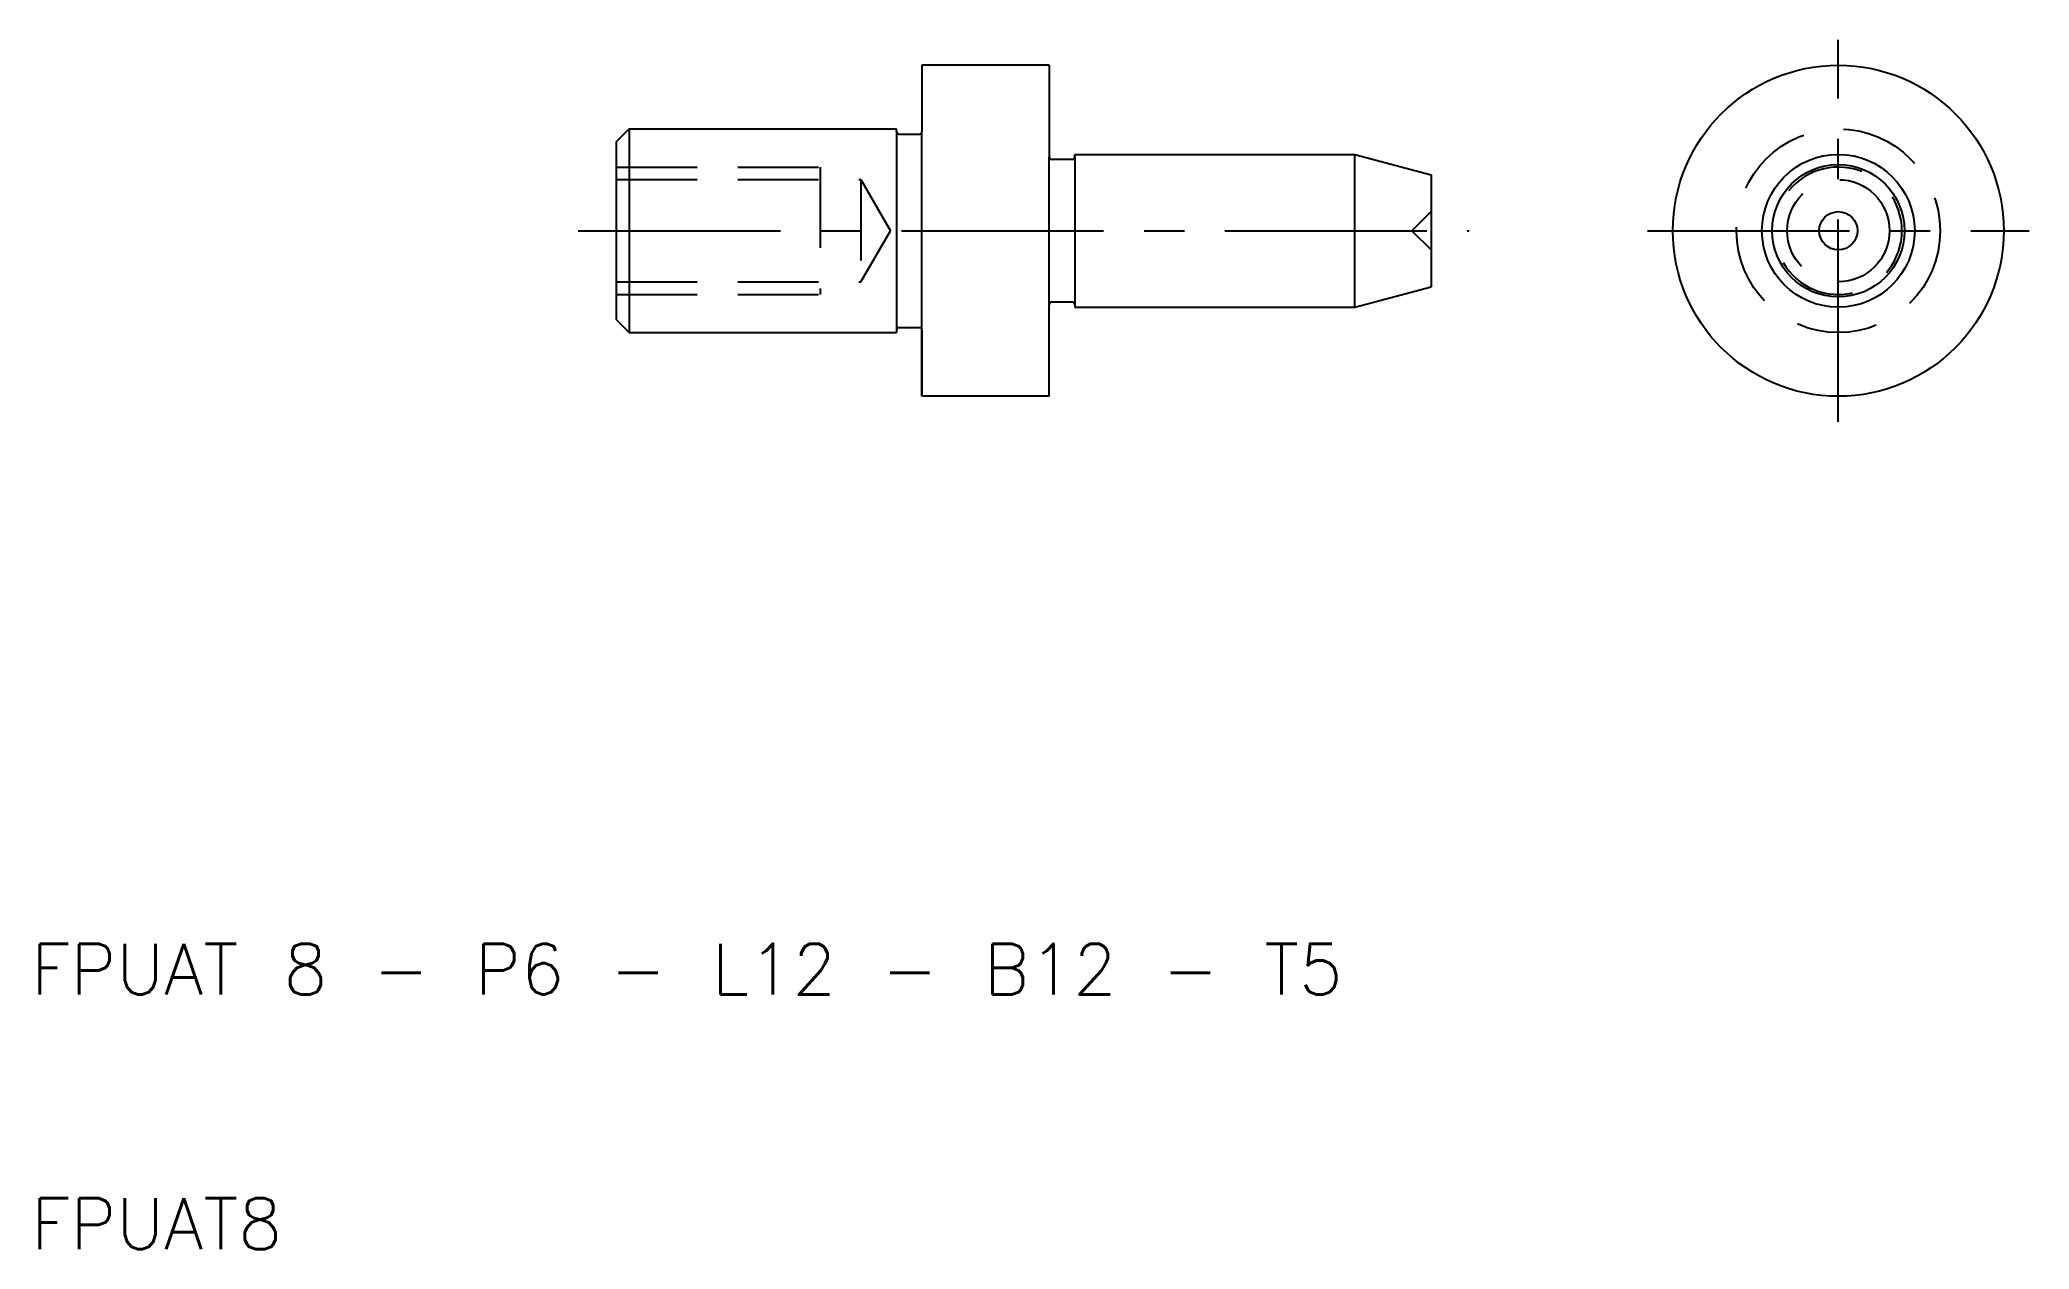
# Model space of a CAD drawing. Extents: x 10.3 to 88.5, y 10 to 57.5.
import ezdxf

# ---------------------------------------------------------------- set-up
doc = ezdxf.new("R2010")
doc.units = 0
doc.header["$LTSCALE"] = 0.25
doc.linetypes.add('CENTER', pattern=[50.8, 31.75, -6.35, 6.35, -6.35])
doc.linetypes.add('DASHED', pattern=[19.05, 12.7, -6.35])
doc.layers.get('0').update_dxf_attribs({"linetype": 'CONTINUOUS'})
doc.layers.add('CENTER', color=1, linetype='CENTER')
doc.styles.get("Standard").update_dxf_attribs({"font": 'txt.shx', "bigfont": 'extfont.shx'})

msp = doc.modelspace()

# ---------------------------------------------------------------- linework, layer by layer
for p, q in [((45, 56.5), (45, 53.9)), ((50, 56.5), (45, 56.5)), ((50, 56.5), (50, 52.9)), ((33.5, 54), (33, 53.5)), ((33.5, 54), (44, 54)), ((33.5, 54), (33.5, 46)), ((44, 53.9), (44, 54)), ((33, 46.5), (33, 53.5)), ((44, 53.9), (44, 46.1)), ((44.1, 53.8), (44.9, 53.8)), ((45, 46.1), (45, 53.9)), ((50, 47.1), (50, 52.9)), ((50.9, 52.8), (50.1, 52.8)), ((51, 53), (62, 53)), ((51, 52.9), (51, 53)), ((51, 52.9), (51, 53)), ((51, 52.9), (51, 47.1)), ((62, 53), (65, 52.196152)), ((62, 47), (62, 53)), ((65, 52.196152), (65, 47.803848)), ((62, 47), (65, 47.803848)), ((50, 43.5), (50, 47.1)), ((50.9, 47.2), (50.1, 47.2)), ((51, 47.1), (51, 47)), ((51, 47), (62, 47)), ((33, 46.5), (33.5, 46)), ((44.1, 46.2), (44.9, 46.2)), ((33.5, 46), (44, 46)), ((44, 46.1), (44, 46)), ((45, 43.5), (45, 46.1)), ((45, 46.1), (45, 43.5)), ((50, 43.5), (45, 43.5))]:
    msp.add_line(p, q)
at = {"color": 3, "linetype": 'DASHED'}
for p, q in [((33, 52.5), (41, 52.5)), ((41, 52.5), (41, 47.5)), ((33, 52.0095), (42.6, 52.0095)), ((42.6, 52.0095), (42.6, 47.9905)), ((42.6, 52.0095), (43.760185, 50)), ((64.25, 50), (65, 50.75)), ((42.6, 47.9905), (43.760185, 50)), ((64.25, 50), (65, 49.25)), ((33, 47.9905), (42.6, 47.9905)), ((33, 47.5), (41, 47.5))]:
    msp.add_line(p, q, dxfattribs=at)
for radius in [6.5, 3, 2.598076, 0.75]:
    msp.add_circle((81, 50), radius)
for radius in [4, 2.0095]:
    msp.add_circle((81, 50), radius, dxfattribs=at)
for centre, start, end in [((44.1, 53.9), 180, 270), ((44.9, 53.9), 270, 0), ((50.1, 52.9), 180, 270), ((50.9, 52.9), 270, 0), ((50.1, 47.1), 90, 180), ((50.9, 47.1), 0, 90), ((44.1, 46.1), 90, 180), ((44.9, 46.1), 0, 90)]:
    msp.add_arc(centre, 0.1, start, end)
msp.add_arc((81, 50), 2.5, 210, 150, dxfattribs=at)
at = {"layer": 'CENTER', "color": 1, "linetype": 'CENTER'}
for p, q in [((81, 42.5), (81, 57.5)), ((31.5, 50), (66.5, 50)), ((73.5, 50), (88.5, 50))]:
    msp.add_line(p, q, dxfattribs=at)

# ---------------------------------------------------------------- texts
for s, p in [('FPUAT 8 - P6 - L12 - B12 - T5', (10, 20)), ('FPUAT8', (10, 10))]:
    msp.add_text(s, height=2).set_placement(p)

doc.saveas('drawing.dxf')
